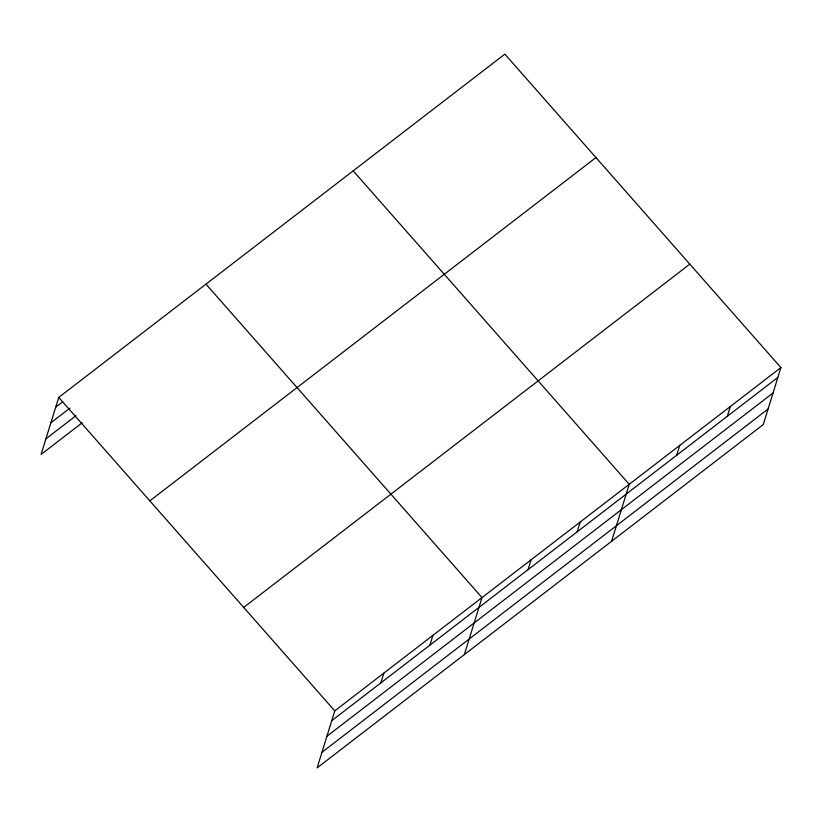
<?xml version="1.0" encoding="UTF-8"?>
<svg xmlns="http://www.w3.org/2000/svg" width="822" height="822" viewBox="0 0 822 822"><rect width="100%" height="100%" fill="white"/><g stroke="black" fill="none" stroke-linecap="round" stroke-linejoin="round"><path stroke-width="1.23" d="M780.9 367.588L334.78 710.866L317.138 767.871L763.258 424.584L780.9 367.588L504.862 54.129L58.742 397.416L41.1 454.412L82.159 422.816M380.812 682.938L383.853 673.105M429.885 645.178L432.927 635.344M464.358 654.589L482 597.584L205.962 284.135M528.032 569.656L531.074 559.823M577.106 531.896L580.147 522.062M611.578 541.308L629.22 484.302L353.183 170.842M676.742 455.224L679.784 445.401M727.295 416.322L730.337 406.489M55.701 407.239L62.708 401.845M50.882 422.806L69.911 408.164M45.919 438.845L75.963 415.727M149.84 500.855L595.96 157.567M243.692 607.427L689.812 264.15M331.739 720.699L777.859 377.411M326.92 736.265L773.04 392.978M321.957 752.305L768.077 409.017M58.742 397.416L334.78 710.866"/></g></svg>
